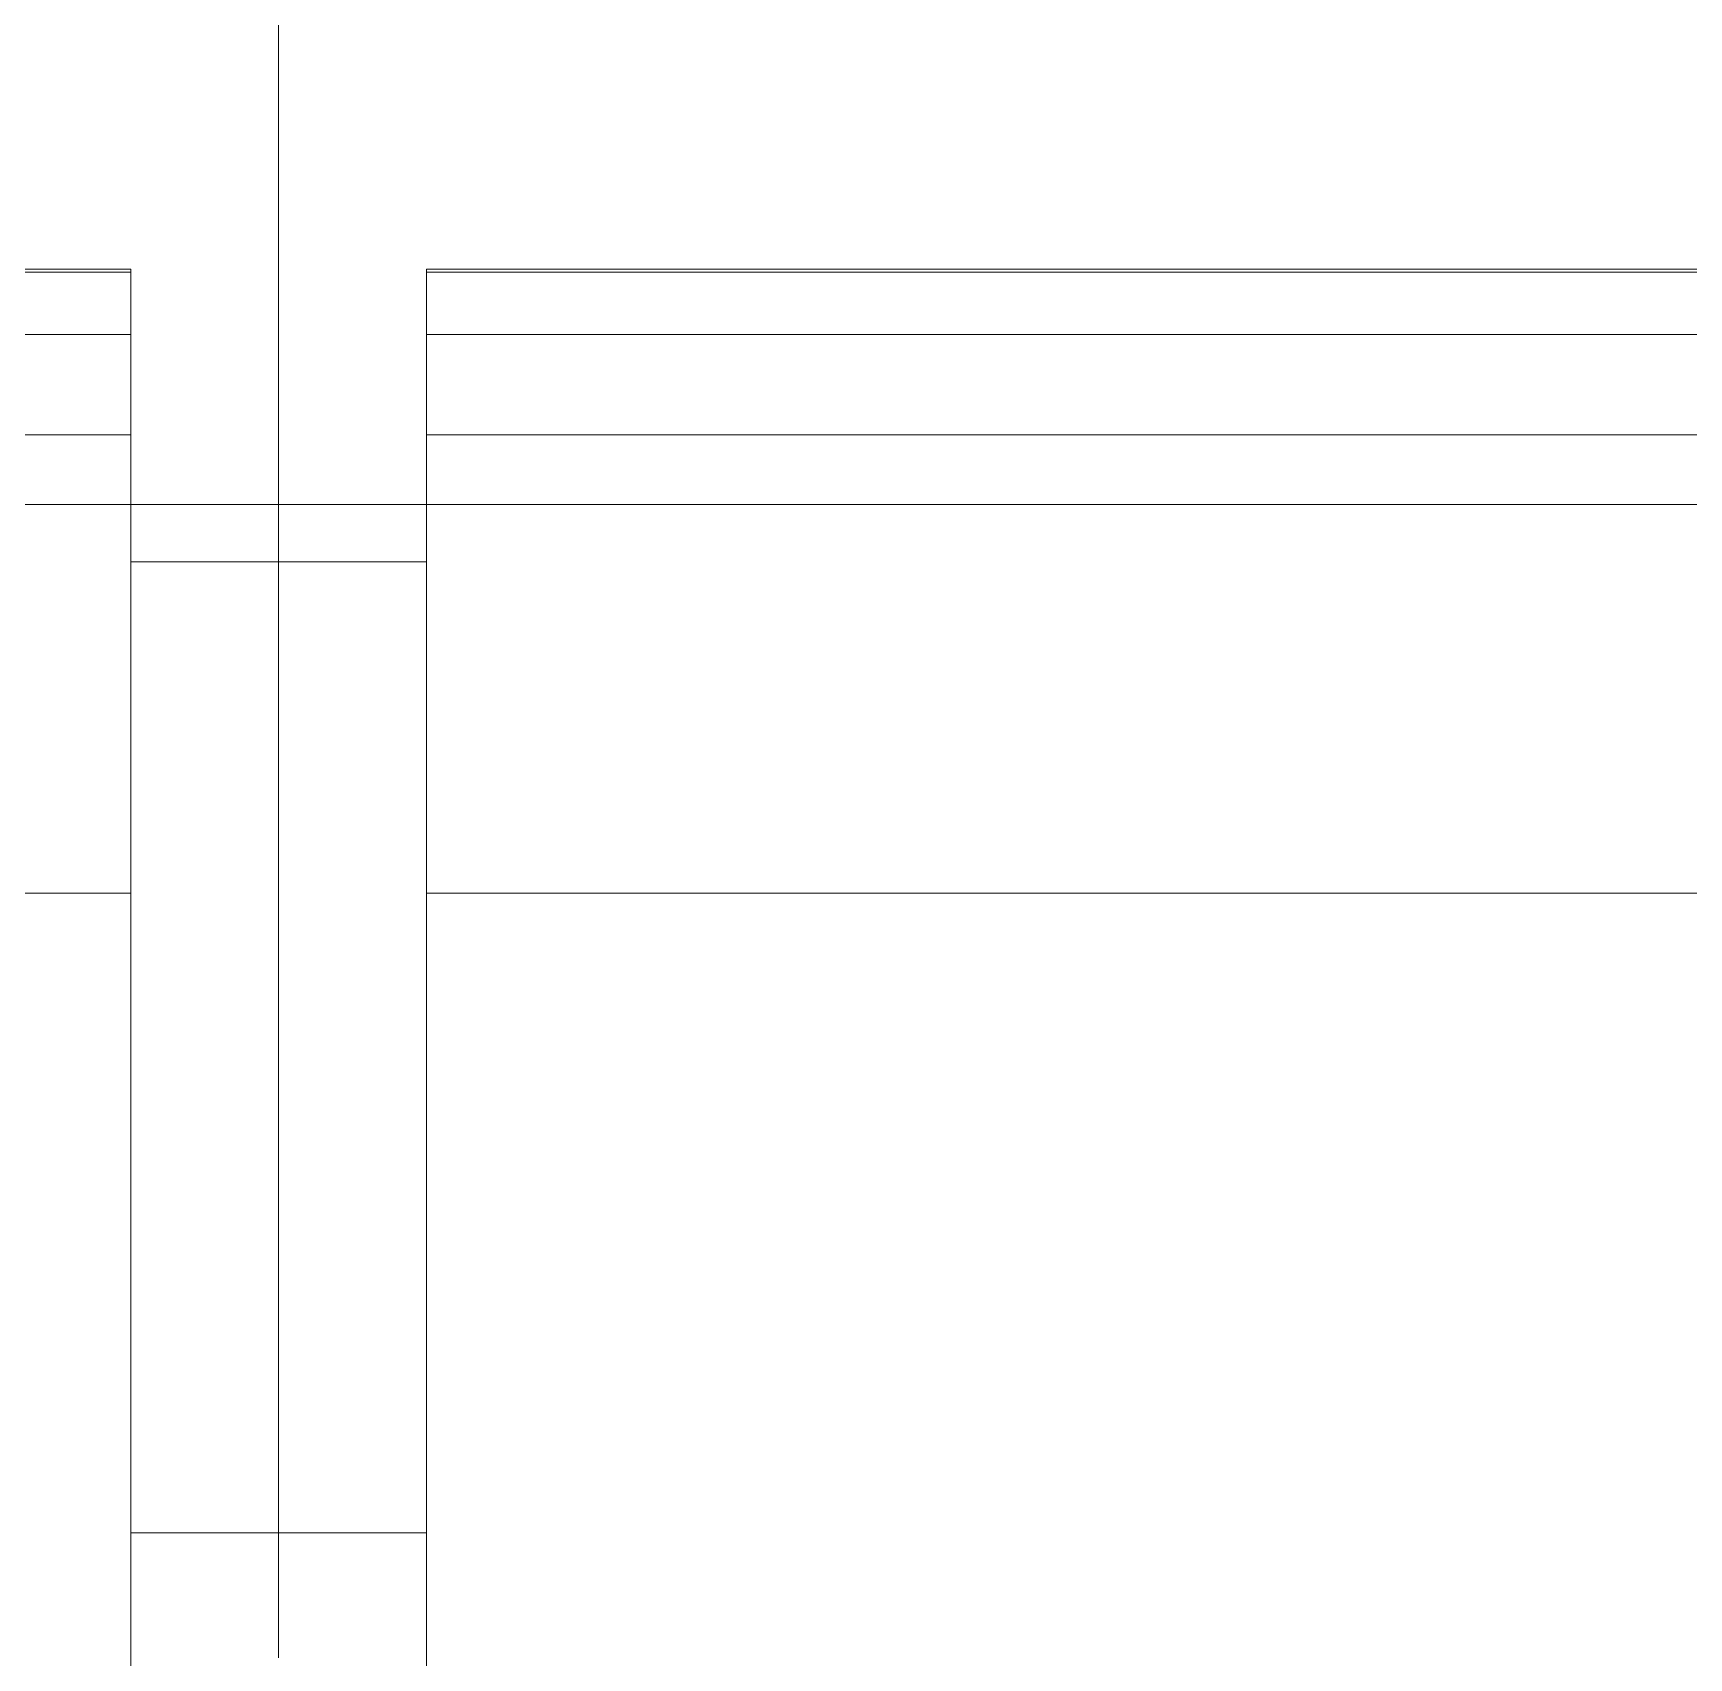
# Model space of a CAD drawing. Header units: millimetres. Extents: x -46169 to 237885, y -84465 to 18123.
# Drawn here: x 170836.5 to 171110.7, y -80473.6 to -80204.5 of the extents above; entities that cross this region are included whole.
import ezdxf

# ---------------------------------------------------------------- set-up
doc = ezdxf.new("R2010")
doc.units = ezdxf.units.MM
doc.header["$MEASUREMENT"] = 0
doc.linetypes.add('Wipeout_Contour', pattern=[1000, 0, -1000])
doc.layers.add('0_Pen_No__85', color=8, linetype='Continuous', lineweight=20)
doc.layers.add('New_A-35-M_FFE_Fixed_Pen_No__1', color=7, linetype='Continuous', lineweight=13)
doc.layers.add('New_A-35-M_FFE_Fixed', color=7, linetype='Continuous')

# ---------------------------------------------------------------- blocks, each defined once
blk = doc.blocks.new('Section Elem_140_3', base_point=(129666.67, -84332.61))
at = {"color": 254, "linetype": 'Wipeout_Contour', "lineweight": 0, "ltscale": 754126.456015}
blk.add_wipeout([(170351.61, -80243.61), (170351.61, -80244.13), (170852.61, -80244.13), (170852.61, -80243.61)], dxfattribs=at).dxf.layer = 'New_A-35-M_FFE_Fixed'
at = {"color": 254, "linetype": 'Wipeout_Contour', "lineweight": 0, "ltscale": 754145.297893}
blk.add_wipeout([(170351.61, -80254.45), (170351.61, -80255.42), (170852.61, -80255.42), (170852.61, -80254.45)], dxfattribs=at).dxf.layer = 'New_A-35-M_FFE_Fixed'
at = {"color": 254, "linetype": 'Wipeout_Contour', "lineweight": 0, "ltscale": 754150.030555}
blk.add_wipeout([(170351.61, -80256.82), (170351.61, -80258.61), (170852.61, -80258.61), (170852.61, -80256.82)], dxfattribs=at).dxf.layer = 'New_A-35-M_FFE_Fixed'
at = {"color": 254, "linetype": 'Wipeout_Contour', "lineweight": 0, "ltscale": 754165.917294}
blk.add_wipeout([(170351.61, -80265.7), (170351.61, -80268.38), (170852.61, -80268.38), (170852.61, -80265.7)], dxfattribs=at).dxf.layer = 'New_A-35-M_FFE_Fixed'
at = {"color": 254, "linetype": 'Wipeout_Contour', "lineweight": 0, "ltscale": 1131720.216479169}
blk.add_wipeout([(170351.61, -80346.96), (170351.61, -80503.33), (170381.61, -80503.33), (170822.61, -80503.33), (170852.61, -80503.33), (170852.61, -80346.96)], dxfattribs=at).dxf.layer = 'New_A-35-M_FFE_Fixed'
at = {"color": 254, "linetype": 'Wipeout_Contour', "lineweight": 0, "ltscale": 754147.311613}
blk.add_wipeout([(170351.61, -80255.42), (170351.61, -80256.82), (170852.61, -80256.82), (170852.61, -80255.42)], dxfattribs=at).dxf.layer = 'New_A-35-M_FFE_Fixed'
at = {"color": 254, "linetype": 'Wipeout_Contour', "lineweight": 0, "ltscale": 754153.366585}
blk.add_wipeout([(170351.61, -80258.61), (170351.61, -80260.74), (170852.61, -80260.74), (170852.61, -80258.61)], dxfattribs=at).dxf.layer = 'New_A-35-M_FFE_Fixed'
at = {"color": 254, "linetype": 'Wipeout_Contour', "lineweight": 0, "ltscale": 754237.422875}
blk.add_wipeout([(170351.61, -80346.96), (170852.61, -80346.96), (170852.61, -80271.08), (170351.61, -80271.08)], dxfattribs=at).dxf.layer = 'New_A-35-M_FFE_Fixed'
at = {"color": 254, "linetype": 'Wipeout_Contour', "lineweight": 0, "ltscale": 755277.27493}
blk.add_wipeout([(170852.61, -80371.46), (170877.11, -80371.46), (170877.11, -80351.09), (170852.61, -80351.09)], dxfattribs=at).dxf.layer = 'New_A-35-M_FFE_Fixed'
at = {"color": 254, "linetype": 'Wipeout_Contour', "lineweight": 0, "ltscale": 755346.977791}
blk.add_wipeout([(170877.11, -80391.97), (170852.61, -80391.97), (170852.61, -80412.46), (170877.11, -80412.46)], dxfattribs=at).dxf.layer = 'New_A-35-M_FFE_Fixed'
at = {"color": 254, "linetype": 'Wipeout_Contour', "lineweight": 0, "ltscale": 755462.638209}
blk.add_wipeout([(170852.61, -80473.58), (170877.11, -80473.58), (170877.11, -80466.62), (170852.61, -80466.62)], dxfattribs=at).dxf.layer = 'New_A-35-M_FFE_Fixed'
at = {"color": 254, "linetype": 'Wipeout_Contour', "lineweight": 0, "ltscale": 754135.688947}
blk.add_wipeout([(170852.61, -80244.13), (170351.61, -80244.13), (170351.61, -80254.45), (170852.61, -80254.45)], dxfattribs=at).dxf.layer = 'New_A-35-M_FFE_Fixed'
at = {"color": 254, "linetype": 'Wipeout_Contour', "lineweight": 0, "ltscale": 754157.211566}
blk.add_wipeout([(170351.61, -80263.13), (170852.61, -80263.13), (170852.61, -80260.74), (170351.61, -80260.74)], dxfattribs=at).dxf.layer = 'New_A-35-M_FFE_Fixed'
at = {"color": 254, "linetype": 'Wipeout_Contour', "lineweight": 0, "ltscale": 754170.495791}
blk.add_wipeout([(170351.61, -80268.38), (170351.61, -80271.08), (170852.61, -80271.08), (170852.61, -80268.38)], dxfattribs=at).dxf.layer = 'New_A-35-M_FFE_Fixed'
at = {"color": 254, "linetype": 'Wipeout_Contour', "lineweight": 0, "ltscale": 755175.873316}
blk.add_wipeout([(170852.61, -80311.28), (170877.11, -80311.28), (170877.11, -80292.11), (170852.61, -80292.11)], dxfattribs=at).dxf.layer = 'New_A-35-M_FFE_Fixed'
at = {"color": 254, "linetype": 'Wipeout_Contour', "lineweight": 0, "ltscale": 755312.071118}
blk.add_wipeout([(170852.61, -80391.97), (170877.11, -80391.97), (170877.11, -80371.46), (170852.61, -80371.46)], dxfattribs=at).dxf.layer = 'New_A-35-M_FFE_Fixed'
at = {"color": 254, "linetype": 'Wipeout_Contour', "lineweight": 0, "ltscale": 755450.822107}
blk.add_wipeout([(170877.11, -80459.71), (170852.61, -80459.71), (170852.61, -80466.62), (170877.11, -80466.62)], dxfattribs=at).dxf.layer = 'New_A-35-M_FFE_Fixed'
at = {"color": 254, "linetype": 'Wipeout_Contour', "lineweight": 0, "ltscale": 754161.440837}
blk.add_wipeout([(170351.61, -80263.13), (170351.61, -80265.7), (170852.61, -80265.7), (170852.61, -80263.13)], dxfattribs=at).dxf.layer = 'New_A-35-M_FFE_Fixed'
at = {"color": 254, "linetype": 'Wipeout_Contour', "lineweight": 0, "ltscale": 755208.946746}
blk.add_wipeout([(170877.11, -80311.28), (170852.61, -80311.28), (170852.61, -80330.99), (170877.11, -80330.99)], dxfattribs=at).dxf.layer = 'New_A-35-M_FFE_Fixed'
at = {"color": 254, "linetype": 'Wipeout_Contour', "lineweight": 0, "ltscale": 755439.107185}
blk.add_wipeout([(170877.11, -80452.87), (170852.61, -80452.87), (170852.61, -80459.71), (170877.11, -80459.71)], dxfattribs=at).dxf.layer = 'New_A-35-M_FFE_Fixed'
at = {"color": 254, "linetype": 'Wipeout_Contour', "lineweight": 0, "ltscale": 755099.186304}
blk.add_wipeout([(170852.61, -80249.35), (170852.61, -80263.87), (170877.11, -80263.87), (170877.11, -80249.35)], dxfattribs=at).dxf.layer = 'New_A-35-M_FFE_Fixed'
at = {"color": 254, "linetype": 'Wipeout_Contour', "lineweight": 0, "ltscale": 755242.823058}
blk.add_wipeout([(170852.61, -80351.09), (170877.11, -80351.09), (170877.11, -80330.99), (170852.61, -80330.99)], dxfattribs=at).dxf.layer = 'New_A-35-M_FFE_Fixed'
at = {"color": 254, "linetype": 'Wipeout_Contour', "lineweight": 0, "ltscale": 755416.184707}
blk.add_wipeout([(170877.11, -80432.81), (170852.61, -80432.81), (170852.61, -80452.87), (170877.11, -80452.87)], dxfattribs=at).dxf.layer = 'New_A-35-M_FFE_Fixed'
at = {"layer": 'New_A-35-M_FFE_Fixed_Pen_No__1', "linetype": 'Continuous'}
for p, q in [((170852.61, -80254.45), (170351.61, -80254.45)), ((170852.61, -80255.42), (170852.61, -80254.45)), ((170852.61, -80256.82), (170852.61, -80255.42)), ((170852.61, -80258.61), (170852.61, -80256.82)), ((170852.61, -80260.74), (170852.61, -80258.61)), ((170852.61, -80346.96), (170351.61, -80346.96)), ((170877.11, -80452.87), (170852.61, -80452.87))]:
    blk.add_line(p, q, dxfattribs=at)
at = {"color": 254, "linetype": 'Wipeout_Contour', "lineweight": 0, "ltscale": 1508254.688902966}
blk.add_wipeout([(170327.11, -80234.61), (170327.11, -80249.35), (170351.61, -80249.35), (170351.61, -80243.61), (170852.61, -80243.61), (170852.61, -80249.35), (170877.11, -80249.35), (170877.11, -80234.61)], dxfattribs=at).dxf.layer = 'New_A-35-M_FFE_Fixed'
at = {"color": 254, "linetype": 'Wipeout_Contour', "lineweight": 0, "ltscale": 755123.656703}
blk.add_wipeout([(170852.61, -80263.87), (170852.61, -80278.13), (170877.11, -80278.13), (170877.11, -80263.87)], dxfattribs=at).dxf.layer = 'New_A-35-M_FFE_Fixed'
at = {"color": 254, "linetype": 'Wipeout_Contour', "lineweight": 0, "ltscale": 755381.760321}
blk.add_wipeout([(170852.61, -80432.81), (170877.11, -80432.81), (170877.11, -80412.46), (170852.61, -80412.46)], dxfattribs=at).dxf.layer = 'New_A-35-M_FFE_Fixed'
at = {"layer": 'New_A-35-M_FFE_Fixed_Pen_No__1', "linetype": 'Continuous'}
for p, q in [((170852.61, -80243.61), (170351.61, -80243.61)), ((170852.61, -80244.13), (170351.61, -80244.13)), ((170852.61, -80244.13), (170852.61, -80243.61)), ((170852.61, -80254.45), (170852.61, -80244.13)), ((170852.61, -80263.13), (170852.61, -80260.74)), ((170852.61, -80265.7), (170852.61, -80263.13)), ((170852.61, -80268.38), (170852.61, -80265.7)), ((170852.61, -80271.08), (170852.61, -80268.38)), ((170852.61, -80271.08), (170351.61, -80271.08)), ((170852.61, -80503.33), (170852.61, -80346.96))]:
    blk.add_line(p, q, dxfattribs=at)
at = {"color": 254, "linetype": 'Wipeout_Contour', "lineweight": 0, "ltscale": 754097.995441}
blk.add_wipeout([(170327.11, -80234.61), (170877.11, -80234.61), (170877.11, -80219.66), (170327.11, -80219.66)], dxfattribs=at).dxf.layer = 'New_A-35-M_FFE_Fixed'
at = {"color": 254, "linetype": 'Wipeout_Contour', "lineweight": 0, "ltscale": 755147.674859}
blk.add_wipeout([(170877.11, -80278.13), (170852.61, -80278.13), (170852.61, -80292.11), (170877.11, -80292.11)], dxfattribs=at).dxf.layer = 'New_A-35-M_FFE_Fixed'
at = {"layer": 'New_A-35-M_FFE_Fixed_Pen_No__1', "linetype": 'Continuous'}
for p, q in [((170852.61, -80346.96), (170852.61, -80271.08)), ((170877.11, -80292.11), (170852.61, -80292.11))]:
    blk.add_line(p, q, dxfattribs=at)
at = {"color": 254, "linetype": 'Wipeout_Contour', "lineweight": 0, "ltscale": 754072.405142}
blk.add_wipeout([(170327.11, -80219.66), (170877.11, -80219.66), (170877.11, -80204.54), (170327.11, -80204.54)], dxfattribs=at).dxf.layer = 'New_A-35-M_FFE_Fixed'
blk = doc.blocks.new('Section Elem_141_3', base_point=(129666.67, -84332.61))
at = {"color": 254, "linetype": 'Wipeout_Contour', "lineweight": 0, "ltscale": 756038.111372}
blk.add_wipeout([(170877.11, -80189.27), (170877.11, -80204.54), (171427.11, -80204.54), (171427.11, -80189.27)], dxfattribs=at).dxf.layer = 'New_A-35-M_FFE_Fixed'
at = {"color": 254, "linetype": 'Wipeout_Contour', "lineweight": 0, "ltscale": 756117.813218}
blk.add_wipeout([(171402.61, -80243.61), (170901.61, -80243.61), (170901.61, -80244.13), (171402.61, -80244.13)], dxfattribs=at).dxf.layer = 'New_A-35-M_FFE_Fixed'
at = {"color": 254, "linetype": 'Wipeout_Contour', "lineweight": 0, "ltscale": 756136.605474}
blk.add_wipeout([(171402.61, -80254.45), (170901.61, -80254.45), (170901.61, -80255.42), (171402.61, -80255.42)], dxfattribs=at).dxf.layer = 'New_A-35-M_FFE_Fixed'
at = {"color": 254, "linetype": 'Wipeout_Contour', "lineweight": 0, "ltscale": 756141.325673}
blk.add_wipeout([(171402.61, -80256.82), (170901.61, -80256.82), (170901.61, -80258.61), (171402.61, -80258.61)], dxfattribs=at).dxf.layer = 'New_A-35-M_FFE_Fixed'
at = {"color": 254, "linetype": 'Wipeout_Contour', "lineweight": 0, "ltscale": 756157.170575}
blk.add_wipeout([(171402.61, -80265.7), (170901.61, -80265.7), (170901.61, -80268.38), (171402.61, -80268.38)], dxfattribs=at).dxf.layer = 'New_A-35-M_FFE_Fixed'
at = {"color": 254, "linetype": 'Wipeout_Contour', "lineweight": 0, "ltscale": 1134705.855847362}
blk.add_wipeout([(171402.61, -80346.96), (170901.61, -80346.96), (170901.61, -80503.33), (170931.61, -80503.33), (171372.61, -80503.33), (171402.61, -80503.33)], dxfattribs=at).dxf.layer = 'New_A-35-M_FFE_Fixed'
at = {"color": 254, "linetype": 'Wipeout_Contour', "lineweight": 0, "ltscale": 756138.613891}
blk.add_wipeout([(171402.61, -80255.42), (170901.61, -80255.42), (170901.61, -80256.82), (171402.61, -80256.82)], dxfattribs=at).dxf.layer = 'New_A-35-M_FFE_Fixed'
at = {"color": 254, "linetype": 'Wipeout_Contour', "lineweight": 0, "ltscale": 756144.652918}
blk.add_wipeout([(171402.61, -80258.61), (170901.61, -80258.61), (170901.61, -80260.74), (171402.61, -80260.74)], dxfattribs=at).dxf.layer = 'New_A-35-M_FFE_Fixed'
at = {"color": 254, "linetype": 'Wipeout_Contour', "lineweight": 0, "ltscale": 756228.487886}
blk.add_wipeout([(170901.61, -80271.08), (170901.61, -80346.96), (171402.61, -80346.96), (171402.61, -80271.08)], dxfattribs=at).dxf.layer = 'New_A-35-M_FFE_Fixed'
at = {"color": 254, "linetype": 'Wipeout_Contour', "lineweight": 0, "ltscale": 755365.957227}
blk.add_wipeout([(170877.11, -80351.09), (170877.11, -80371.46), (170901.61, -80371.46), (170901.61, -80351.09)], dxfattribs=at).dxf.layer = 'New_A-35-M_FFE_Fixed'
at = {"color": 254, "linetype": 'Wipeout_Contour', "lineweight": 0, "ltscale": 755435.651885}
blk.add_wipeout([(170877.11, -80391.97), (170877.11, -80412.46), (170901.61, -80412.46), (170901.61, -80391.97)], dxfattribs=at).dxf.layer = 'New_A-35-M_FFE_Fixed'
at = {"color": 254, "linetype": 'Wipeout_Contour', "lineweight": 0, "ltscale": 755551.298724}
blk.add_wipeout([(170877.11, -80466.62), (170877.11, -80473.58), (170901.61, -80473.58), (170901.61, -80466.62)], dxfattribs=at).dxf.layer = 'New_A-35-M_FFE_Fixed'
at = {"color": 254, "linetype": 'Wipeout_Contour', "lineweight": 0, "ltscale": 756127.021835}
blk.add_wipeout([(170901.61, -80244.13), (170901.61, -80254.45), (171402.61, -80254.45), (171402.61, -80244.13)], dxfattribs=at).dxf.layer = 'New_A-35-M_FFE_Fixed'
at = {"color": 254, "linetype": 'Wipeout_Contour', "lineweight": 0, "ltscale": 756148.487772}
blk.add_wipeout([(170901.61, -80260.74), (170901.61, -80263.13), (171402.61, -80263.13), (171402.61, -80260.74)], dxfattribs=at).dxf.layer = 'New_A-35-M_FFE_Fixed'
at = {"color": 254, "linetype": 'Wipeout_Contour', "lineweight": 0, "ltscale": 756161.737015}
blk.add_wipeout([(171402.61, -80268.38), (170901.61, -80268.38), (170901.61, -80271.08), (171402.61, -80271.08)], dxfattribs=at).dxf.layer = 'New_A-35-M_FFE_Fixed'
at = {"color": 254, "linetype": 'Wipeout_Contour', "lineweight": 0, "ltscale": 755264.56749}
blk.add_wipeout([(170877.11, -80311.28), (170901.61, -80311.28), (170901.61, -80292.11), (170877.11, -80292.11)], dxfattribs=at).dxf.layer = 'New_A-35-M_FFE_Fixed'
at = {"color": 254, "linetype": 'Wipeout_Contour', "lineweight": 0, "ltscale": 755400.749305}
blk.add_wipeout([(170877.11, -80371.46), (170877.11, -80391.97), (170901.61, -80391.97), (170901.61, -80371.46)], dxfattribs=at).dxf.layer = 'New_A-35-M_FFE_Fixed'
at = {"color": 254, "linetype": 'Wipeout_Contour', "lineweight": 0, "ltscale": 755539.484023}
blk.add_wipeout([(170877.11, -80459.71), (170877.11, -80466.62), (170901.61, -80466.62), (170901.61, -80459.71)], dxfattribs=at).dxf.layer = 'New_A-35-M_FFE_Fixed'
at = {"layer": 'New_A-35-M_FFE_Fixed_Pen_No__1', "linetype": 'Continuous'}
for p, q in [((170877.11, -80391.97), (170877.11, -80371.46)), ((170877.11, -80473.58), (170877.11, -80466.62))]:
    blk.add_line(p, q, dxfattribs=at)
at = {"color": 254, "linetype": 'Wipeout_Contour', "lineweight": 0, "ltscale": 756152.705907}
blk.add_wipeout([(171402.61, -80263.13), (170901.61, -80263.13), (170901.61, -80265.7), (171402.61, -80265.7)], dxfattribs=at).dxf.layer = 'New_A-35-M_FFE_Fixed'
at = {"color": 254, "linetype": 'Wipeout_Contour', "lineweight": 0, "ltscale": 755297.637046}
blk.add_wipeout([(170877.11, -80311.28), (170877.11, -80330.99), (170901.61, -80330.99), (170901.61, -80311.28)], dxfattribs=at).dxf.layer = 'New_A-35-M_FFE_Fixed'
at = {"color": 254, "linetype": 'Wipeout_Contour', "lineweight": 0, "ltscale": 755527.770486}
blk.add_wipeout([(170877.11, -80452.87), (170877.11, -80459.71), (170901.61, -80459.71), (170901.61, -80452.87)], dxfattribs=at).dxf.layer = 'New_A-35-M_FFE_Fixed'
at = {"layer": 'New_A-35-M_FFE_Fixed_Pen_No__1', "linetype": 'Continuous'}
blk.add_line((170877.11, -80466.62), (170877.11, -80459.71), dxfattribs=at)
at = {"color": 254, "linetype": 'Wipeout_Contour', "lineweight": 0, "ltscale": 755187.889498}
blk.add_wipeout([(170877.11, -80249.35), (170877.11, -80263.87), (170901.61, -80263.87), (170901.61, -80249.35)], dxfattribs=at).dxf.layer = 'New_A-35-M_FFE_Fixed'
at = {"color": 254, "linetype": 'Wipeout_Contour', "lineweight": 0, "ltscale": 944177.662316}
blk.add_wipeout([(170901.61, -80330.99), (170877.11, -80330.99), (170877.11, -80351.09), (170901.61, -80351.09), (170901.61, -80346.96)], dxfattribs=at).dxf.layer = 'New_A-35-M_FFE_Fixed'
at = {"color": 254, "linetype": 'Wipeout_Contour', "lineweight": 0, "ltscale": 755504.850714}
blk.add_wipeout([(170877.11, -80432.81), (170877.11, -80452.87), (170901.61, -80452.87), (170901.61, -80432.81)], dxfattribs=at).dxf.layer = 'New_A-35-M_FFE_Fixed'
at = {"layer": 'New_A-35-M_FFE_Fixed_Pen_No__1', "linetype": 'Continuous'}
for p, q in [((170901.61, -80254.45), (171402.61, -80254.45)), ((170901.61, -80255.42), (170901.61, -80254.45)), ((170901.61, -80256.82), (170901.61, -80255.42)), ((170901.61, -80258.61), (170901.61, -80256.82)), ((170901.61, -80260.74), (170901.61, -80258.61)), ((170877.11, -80330.99), (170877.11, -80311.28)), ((170877.11, -80351.09), (170877.11, -80330.99)), ((170901.61, -80346.96), (171402.61, -80346.96)), ((170877.11, -80371.46), (170877.11, -80351.09)), ((170877.11, -80459.71), (170877.11, -80452.87)), ((170877.11, -80452.87), (170901.61, -80452.87))]:
    blk.add_line(p, q, dxfattribs=at)
at = {"color": 254, "linetype": 'Wipeout_Contour', "lineweight": 0, "ltscale": 1890296.649970643}
blk.add_wipeout([(170877.11, -80234.61), (170877.11, -80249.35), (170901.61, -80249.35), (170901.61, -80244.13), (170901.61, -80243.61), (171402.61, -80243.61), (171402.61, -80244.13), (171402.61, -80249.35), (171427.11, -80249.35), (171427.11, -80234.61)], dxfattribs=at).dxf.layer = 'New_A-35-M_FFE_Fixed'
at = {"color": 254, "linetype": 'Wipeout_Contour', "lineweight": 0, "ltscale": 944023.67194}
blk.add_wipeout([(170901.61, -80263.87), (170877.11, -80263.87), (170877.11, -80278.13), (170901.61, -80278.13), (170901.61, -80265.7)], dxfattribs=at).dxf.layer = 'New_A-35-M_FFE_Fixed'
at = {"color": 254, "linetype": 'Wipeout_Contour', "lineweight": 0, "ltscale": 755470.430333}
blk.add_wipeout([(170877.11, -80432.81), (170901.61, -80432.81), (170901.61, -80412.46), (170877.11, -80412.46)], dxfattribs=at).dxf.layer = 'New_A-35-M_FFE_Fixed'
at = {"layer": 'New_A-35-M_FFE_Fixed_Pen_No__1', "linetype": 'Continuous'}
for p, q in [((170901.61, -80243.61), (171402.61, -80243.61)), ((170901.61, -80244.13), (170901.61, -80243.61)), ((170901.61, -80244.13), (171402.61, -80244.13)), ((170901.61, -80254.45), (170901.61, -80244.13)), ((170877.11, -80263.87), (170877.11, -80249.35)), ((170901.61, -80263.13), (170901.61, -80260.74)), ((170901.61, -80265.7), (170901.61, -80263.13)), ((170901.61, -80268.38), (170901.61, -80265.7)), ((170901.61, -80271.08), (170901.61, -80268.38)), ((170901.61, -80271.08), (171402.61, -80271.08)), ((170901.61, -80503.33), (170901.61, -80346.96)), ((170877.11, -80412.46), (170877.11, -80391.97)), ((170877.11, -80432.81), (170877.11, -80412.46)), ((170877.11, -80452.87), (170877.11, -80432.81))]:
    blk.add_line(p, q, dxfattribs=at)
at = {"color": 254, "linetype": 'Wipeout_Contour', "lineweight": 0, "ltscale": 756089.427452}
blk.add_wipeout([(171427.11, -80234.61), (171427.11, -80219.66), (170877.11, -80219.66), (170877.11, -80234.61)], dxfattribs=at).dxf.layer = 'New_A-35-M_FFE_Fixed'
at = {"color": 254, "linetype": 'Wipeout_Contour', "lineweight": 0, "ltscale": 944056.643988}
blk.add_wipeout([(170877.11, -80292.11), (170901.61, -80292.11), (170901.61, -80286.31), (170901.61, -80278.13), (170877.11, -80278.13)], dxfattribs=at).dxf.layer = 'New_A-35-M_FFE_Fixed'
at = {"layer": 'New_A-35-M_FFE_Fixed_Pen_No__1', "linetype": 'Continuous'}
for p, q in [((170877.11, -80249.35), (170877.11, -80234.61)), ((170877.11, -80278.13), (170877.11, -80263.87)), ((170901.61, -80346.96), (170901.61, -80271.08)), ((170877.11, -80292.11), (170877.11, -80278.13)), ((170877.11, -80311.28), (170877.11, -80292.11)), ((170877.11, -80292.11), (170901.61, -80292.11))]:
    blk.add_line(p, q, dxfattribs=at)
at = {"color": 254, "linetype": 'Wipeout_Contour', "lineweight": 0, "ltscale": 756063.904555}
blk.add_wipeout([(170877.11, -80219.66), (171427.11, -80219.66), (171427.11, -80204.54), (170877.11, -80204.54)], dxfattribs=at).dxf.layer = 'New_A-35-M_FFE_Fixed'
at = {"layer": 'New_A-35-M_FFE_Fixed_Pen_No__1', "linetype": 'Continuous'}
for p, q in [((170877.11, -80204.54), (170877.11, -80189.27)), ((170877.11, -80219.66), (170877.11, -80204.54)), ((170877.11, -80234.61), (170877.11, -80219.66))]:
    blk.add_line(p, q, dxfattribs=at)
blk = doc.blocks.new('I-06 Lecture Theatre Elevation_STORY_MARKER', base_point=(129666.67, -84332.61))
at = {"layer": '0_Pen_No__85', "linetype": 'Continuous'}
blk.add_line((164194, -80282.61), (177009.41, -80282.61), dxfattribs=at)

msp = doc.modelspace()

# ---------------------------------------------------------------- block references
at = {"layer": 'New_A-35-M_FFE_Fixed'}
msp.add_blockref('Section Elem_140_3', (129666.67, -84332.61), dxfattribs=at)

# ---------------------------------------------------------------- next in the draw order: block references
msp.add_blockref('Section Elem_141_3', (129666.67, -84332.61), dxfattribs=at)

# ---------------------------------------------------------------- next in the draw order: block references
at = {"linetype": 'Continuous', "lineweight": 0}
msp.add_blockref('I-06 Lecture Theatre Elevation_STORY_MARKER', (129666.67, -84332.61), dxfattribs=at)

doc.saveas('drawing.dxf')
